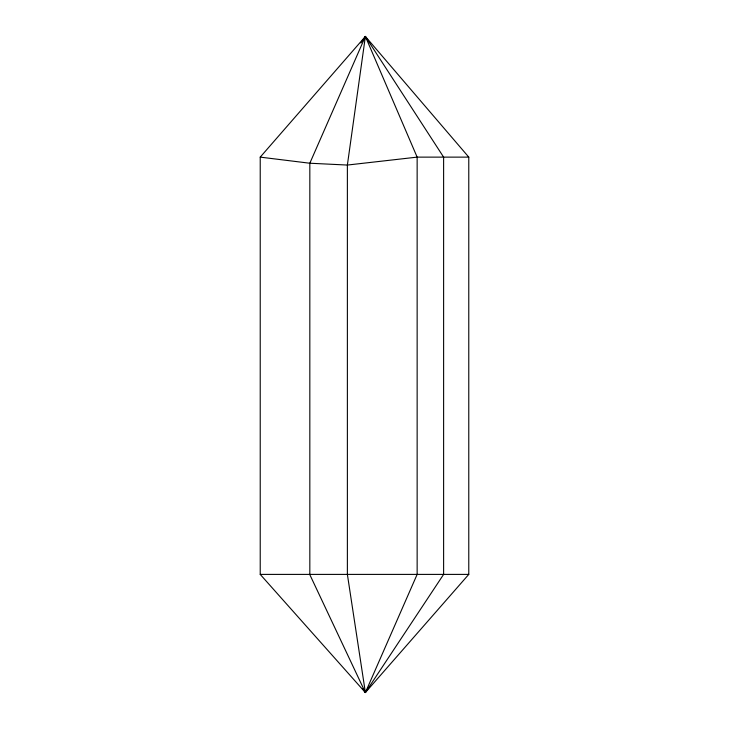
<?xml version="1.0" encoding="UTF-8"?>
<svg xmlns="http://www.w3.org/2000/svg" width="729" height="729" viewBox="0 0 729 729"><rect width="100%" height="100%" fill="white"/><g stroke="black" fill="none" stroke-linecap="round" stroke-linejoin="round"><path stroke-width="1.09" d="M362.778 688.832L365.384 692.55L417.143 574.397L417.143 157.127L365.384 36.45L347.378 165.055L347.378 574.397L365.384 692.55L468.774 574.397L468.774 157.127L365.384 36.45L260.226 157.127L260.226 574.397L365.384 692.55L443.615 574.397L443.615 157.127L365.384 36.45L360.891 43.002M364.527 38.546L365.384 36.45L365.694 38.692M365.384 36.45L309.825 163.232L309.825 574.662L365.384 692.55L364.509 690.463M468.774 157.127L417.143 157.127L347.378 165.055L309.825 163.232L260.226 157.127M468.774 574.397L260.226 574.397"/></g></svg>
